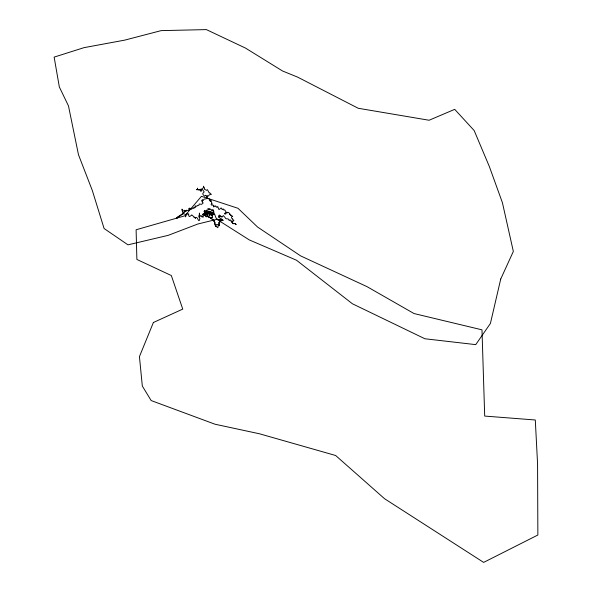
<?xml version="1.0" encoding="UTF-8"?>
<svg xmlns="http://www.w3.org/2000/svg" width="592" height="592" viewBox="0 0 592 592"><rect width="100%" height="100%" fill="white"/><g stroke="black" fill="none" stroke-linecap="round" stroke-linejoin="round"><path stroke-width="0.89" d="M208.169 211.736L210.375 211.47M210.426 212.151L209.139 213.002A2.945 2.945 0 0 1 208.969 213.157L208.377 212.284L209.62 213.779L209.168 215.421M210.471 213.727L210.478 211.522M207.052 214.704C209.797 212.994 210.027 211.477 212.78 210.13A7.193 7.193 0 0 1 213.135 210.064L213.682 211.477A1.717 1.717 0 0 1 213.742 211.692A1.806 1.806 0 0 1 213.786 211.966M209.945 213.342C209.324 211.425 208.488 212.765 208.303 212.284M211.758 215.318L211.499 215.636A6.919 6.919 0 0 1 211.403 215.384C211.292 212.898 208.554 210.204 208.835 212.38M213.786 212.069L213.779 212.676A5.187 5.187 0 0 0 213.801 212.95A0.91 0.91 0 0 0 213.89 213.246L214.023 213.431M209.598 212.047L210.338 212.21L209.649 212.054L208.591 213.068L209.842 212.173L210.478 212.476A1.606 1.606 0 0 0 210.471 212.905L211.048 212.387M209.487 211.825L209.642 212.498L210.33 212.217L208.909 212.432M210.234 212.032L210.005 211.951M209.294 211.781C208.747 212.35 209.923 212.188 210.56 211.818M210.219 213.483C210.441 213.024 209.923 212.965 210.286 212.558C207.762 214.015 209.043 210.412 209.953 213.246M209.997 212.04L209.568 212.306L209.901 212.047M219.78 219.736L219.114 224.768M219.625 220.979L219.573 221.386M208.576 212.543L207.97 212.876M206.66 211.921C208.621 211.514 209.102 213.986 208.169 212.365M208.428 212.365L208.539 212.935L209.709 212.188M219.099 224.879L219.055 225.759L218.152 225.641L217.863 227.713L215.851 226.129M208.887 212.114L208.658 212.609L208.717 212.003M208.902 212.787C209.168 212.025 210.33 213.423 209.524 213.179M209.309 212.047C208.761 211.84 210.626 213.12 209.072 213.187M208.51 212.069L208.636 212.099M208.932 212.587C208.924 212.343 208.147 213.209 208.406 212.439M208.895 212.831L209.45 212.254L208.628 212.92M210.752 212.72L210.227 213.142L210.086 212.765M209.834 211.921L209.901 213.283L208.354 213.187M208.532 212.75L208.488 213.187L208.784 212.913M208.754 213.616L210.367 213.719M208.451 211.647L208.014 211.825M209.442 212.202L209.494 212.062A15.792 15.792 0 0 1 210.012 212.165C209.072 213.668 209.901 211.795 210.323 212.654M209.982 212.432L209.464 212.691L210.264 212.232M209.879 211.448L210.493 211.477M208.288 213.053L208.34 211.603M210.278 212.639L210.064 212.313M208.85 212.972L208.073 212.757L207.933 213.238M208.747 213.675L208.162 212.979M208.414 216.591L214.208 220.498M210.019 212.343C209.02 213.483 209.931 212.047 210.271 212.128M214.178 220.616L214.097 221.053M207.444 215.947L208.147 216.45M207.785 215.451L207.592 215.732M208.391 212.913L206.342 213.66L206.038 212.521M208.695 212.809L208.258 212.92M209.568 212.439L208.902 213.231M210.315 212.232C208.658 213.002 210.367 212.513 209.561 212.313M208.969 213.083L209.908 212.432M207.089 214.615L209.916 212.106L208.939 212.95M208.887 212.225L209.805 212.535L209.139 213.031L210.13 212.247L209.487 212.78L210.079 212.957M210.5 213.002L211.033 212.402M210.101 212.395L210.441 213.016L210.811 212.661M209.353 212.55L209.783 212.683M209.464 212.691C209.376 213.483 209.198 211.529 209.08 212.484M208.539 213.46L208.754 213.135M208.184 212.276L208.547 212.765M209.146 212.891L209.117 212.632M209.087 213.009L209.524 212.824L209.161 213.016M209.487 212.772L209.383 212.299M208.34 213.69L207.748 214.082M209.442 213.201L209.561 213.031M209.331 212.461L209.324 212.343M208.798 213.327L209.279 213.083M209.109 211.462L208.591 211.425M212.247 214.977L213.157 214.489M209.568 213.727L209.102 213.224M208.961 211.958L208.177 211.788M210.53 212.92L212.313 212.646M210.367 214.704L210.93 214.482L211.499 215.717M212.735 214.585L212.232 214.718M212.062 212.365L212.728 213.076L213.712 212.72M205.572 212.757L204.832 212.41L204.233 213.712L204.839 213.941L204.61 215.17L206.083 216.147C208.132 216.568 212.321 218.359 213.623 220.846L214.807 222.533L214.489 224.013L215.037 224.19L215.814 226.218L216.169 224.62L217.908 224.583L219.099 225.678L218.655 222.451L220.439 221.682L220.55 220.779L221.519 220.801L222.281 220.091L223.236 220.394L222.555 219.81C221.956 220.061 221.978 218.448 221.297 219.21L221.489 219.595L220.69 218.441L218.611 217.308L219.403 216.805L218.648 216.657L218.877 215.296L219.647 215.103L220.069 216.568L220.55 216.043C220.542 215.037 220.846 216.99 221.563 216.517L221.83 217.242L223.347 215.592L225.138 217.612C225.7 219.306 226.869 218.611 228.186 218.929L229.274 220.601L230.036 219.691L232.797 223.672L234.913 223.65L236.208 224.531L234.965 223.554L232.959 223.45L231.531 221.201C231.775 219.928 232.893 222.518 233.226 221.164L233.093 220.675L233.944 220.194L232.9 219.706L232.538 218.67L232.153 218.855C231.694 218.063 230.717 216.154 232.737 216.524L231.102 215.096L230.68 215.643L230.11 214.038L229.459 214.489L229.415 213.409L228.593 212.447L227.358 212.299L227.054 213.053L226.78 212.595L225.826 213.275L225.767 213.978L224.871 214.089L224.39 213.416L225.567 213.002L226.011 211.736L224.583 209.79L224.005 210.093C222.932 209.709 223.887 207.881 222.252 209.605C221.364 208.658 221.526 207.03 220.387 208.591L218.951 209.59L217.715 206.49L216.961 207.459L215.562 205.838L215 206.763L214.208 205.853L213.453 206.978L213.423 205.52L212.624 204.691L212.114 205.283L211.233 204.788C210.589 203.737 212.891 203.574 211.877 203.433L211.033 200.34L210.419 200.843L210.611 201.413L209.346 200.377L210.412 199.859L208.606 198.623L207.052 198.572L206.963 197.491L207.178 195.575L208.162 196.167L209.494 194.746L211.366 194.457L209.649 192.8L209.257 193.036L207.437 189.662L206.482 190.343L205.165 189.618C203.256 189.144 205.557 188.249 204.099 187.516L203.47 186.221C203.729 188.071 203.322 187.316 202.531 188.774L198.69 189.788L197.558 189.07L197.499 188.138L197.476 189.566L196.374 189.647L199.667 189.891L201.065 191.505L201.324 190.513L200.555 189.943L202.619 189.699L204.188 191.926L202.775 193.421L203.041 194.642L204.669 196.174L205.616 195.264L206.186 195.826C207.422 195.915 206.963 199.178 205.838 198.912L204.144 199.045L203.211 200.533L202.605 199.63L202.005 200.052L202.138 200.658L201.561 201.036L202.501 200.94L202.479 201.754C201.68 202.582 203.655 202.309 202.952 203.3L201.546 204.321L199.201 204.018L198.919 205.343L197.491 205.387L197.114 206.068L194.879 206.083L195.93 206.793L194.442 207.999L194.035 207.193L193.48 208.451L192.304 208.118L191.749 209.191L189.803 209.25L189.943 208.155L189.529 208.169L188.744 208.673L189.499 208.902L188.826 209.649L189.1 210.197C186.021 211.255 187.701 209.324 185.725 210.7L185.77 211.122L186.154 210.774C186.813 211.411 184.593 211.862 184.985 210.708L184.393 210.419C183.668 209.62 183.431 211.418 184.297 210.878L184.689 212.269L183.668 212.587L182.625 211.573L182.033 209.124L182.395 211.758L183.564 213.053L176.986 217.479L176.816 218.522L177.075 217.619L183.498 213.719C185.377 214.001 185.636 214.415 185.518 216.872L185.592 215.976L186.258 215.828L185.851 214.541L186.539 214.015C187.479 213.882 188.404 213.845 188.841 214.06L188.078 214.563L188.648 214.696L188.737 215.777C189.906 217.456 189.751 215.939 191.312 215.495L191.49 214.97L192.074 215.096L193.776 216.753C193.621 218.204 194.642 216.161 194.605 217.597L195.656 218.307L195.375 217.826L196.211 217.456C197.121 216.524 198.875 222.34 199.4 220.209L199.926 218.47L199.023 217.257C200.325 216.938 199.178 216.036 198.631 216.28L199.275 215.296L199.408 213.061L199.778 215.88C201.154 217.36 200.718 213.786 201.546 216.561L202.109 217.042L202.59 216.383L203.189 217.175L202.767 215.673C205.121 215.111 206.068 215.74 206.194 216.961L206.652 215.784L207.133 216.235C209.006 216.761 209.871 217.923 211.729 217.205L211.744 217.523C213.668 217.804 211.766 216.287 212.602 215.162L213.468 214.237C213.978 213.009 212.047 213.201 213.224 212.343L212.965 211.788L213.734 211.055L212.972 210.338L213.327 210.079L210.989 209.731L210.042 208.872C209.494 208.495 210.049 209.738 209.043 209.746L209.39 208.946L207.933 208.488L208.273 210.005L206.534 210.167L206.993 210.463L206.349 210.774L204.307 210.523L204.573 211.011L203.951 211.618L205.861 212.121C205.017 213.49 204.795 211.736 206.578 211.943M214.459 213.971L214.089 214.104M213.512 213.172L213.608 212.728M203.855 214.326L202.856 214.519M203.892 214.393L205.024 214.082M205.602 212.735L206.009 212.676M204.884 213.505L203.663 213.875L204.632 213.549M204.159 213.675L206.142 213.164M205.824 213.867L205.106 214.06L206.223 213.475M220.416 219.824L221.549 219.921L219.61 219.639M220.638 219.861L218.233 219.432M213.638 213.808L212.772 213.053M207.385 215.007L207.807 215.296M217.863 219.292C215.799 219.003 215.666 216.65 214.63 214.186M212.432 212.787L212.965 213.438M212.195 212.432L212.506 212.883M206.334 213.793L206.689 214.23M207.133 214.667L206.719 214.267M202.708 214.104L202.841 214.6M214.149 221.186L214.881 222.4L215.244 225.138M212.084 214.334L212.128 214.622M211.847 213.904L211.988 214.075M209.968 215.148L209.287 215.444M211.455 212.913L211.366 212.498M211.529 213.083L211.832 213.697M215.259 225.249L215.518 225.752A1.251 1.251 0 0 0 215.843 226.122M206.023 212.476L205.964 212.069M500.736 279.017L490.413 323.447L475.739 344.633L424.886 338.757L352.403 303.77L296.488 260.228L249.284 239.908L216.887 219.351L197.802 224.02L168.224 235.335L127.976 244.844L104.088 228.512L92.345 190.572L78.484 154.749L68.48 105.924L59.326 86.943L54.138 57.106L84.012 47.656L124.742 40.123L161.135 30.629L206.364 29.6L245.51 48.093L282.495 70.966L297.643 77.13L358.219 108.269L429.096 120.25L454.715 109.35L474.162 130.536L489.392 166.648L502.423 202.708L513.338 251.43L500.736 279.017M153.38 322.507L139.431 356.636L142.324 386.051L151.152 400.547L215.022 424.227L259.481 433.781L335.649 455.5L384.585 498.738L483.642 562.4L537.862 535.013L537.58 463.995L535.294 419.994L484.7 416.072L481.984 329.833L414.03 313.553L367.025 286.654L300.662 255.914L257.55 227.017L237.984 208.288L201.443 196.315L184.815 215.828L136.108 229.77L136.878 259.451L171.325 275.532L182.75 309.105L153.38 322.507"/></g></svg>
